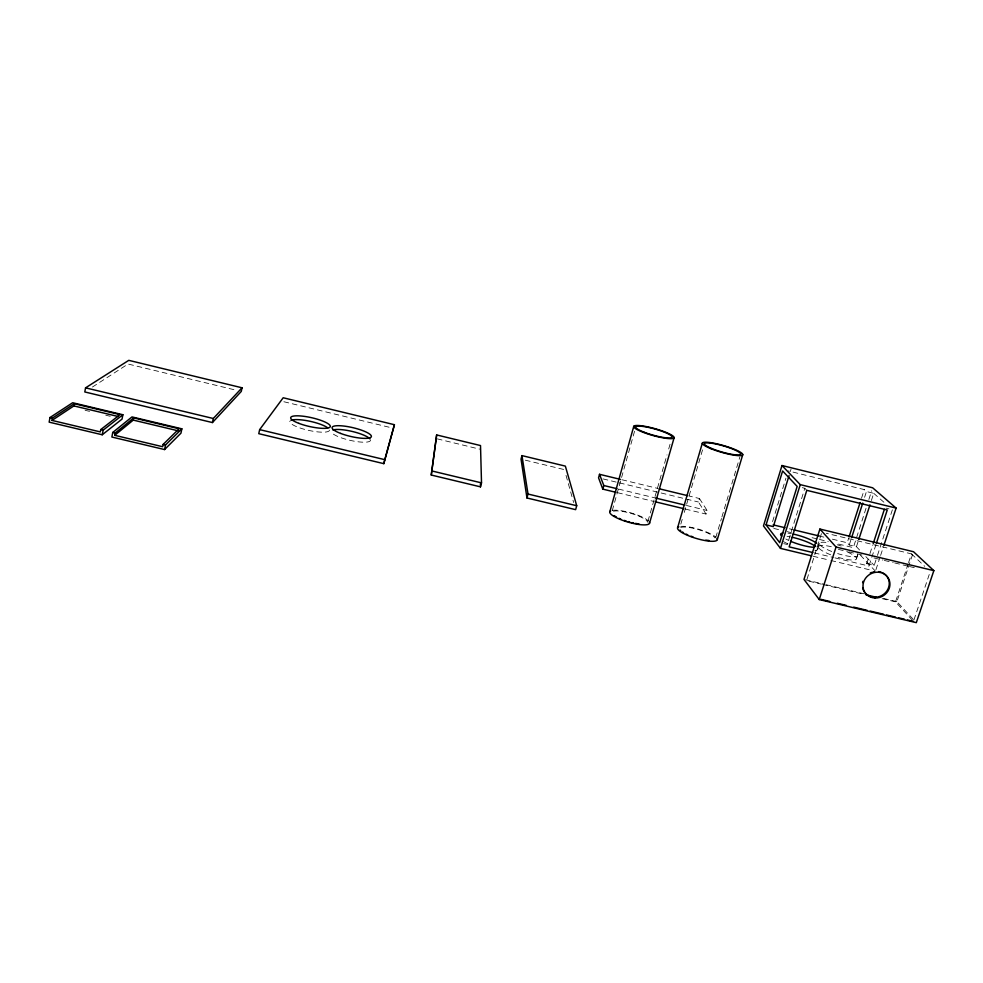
<?xml version="1.0" encoding="UTF-8"?>
<svg xmlns="http://www.w3.org/2000/svg" width="983" height="983" viewBox="0 0 983 983"><rect width="100%" height="100%" fill="white"/><g stroke="black" fill="none" stroke-linecap="round" stroke-linejoin="round"><path stroke-width="0.74" stroke-dasharray="4.92 3.69" d="M634.551 431.279L611.819 512.241A18.603 4.362 16 0 1 630.349 513.2A18.603 4.362 16 0 1 647.576 522.243M647.944 521.236L667.002 454.871M668.698 448.973L670.811 441.6M680.814 524.123L682.534 518.274M684.242 512.426L703.496 446.638M699.478 498.528L707.072 510.46L706.015 514.048L698.458 502.006L699.478 498.528L689.034 495.997M715.759 537.517L721.461 518.483M721.903 517.009L739.867 456.972M772.564 521.604L785.945 478.168M790.307 471.557L791.057 469.137M802.275 487.666L804.819 488.293L787.309 544.508L780.981 542.972M821.444 533.634L806.564 580.609L821.395 584.148M830.66 554.781A20.053 4.19 17.8 0 1 818.335 546.708L819.38 543.427M817.709 549.337L818.753 546.069M859.584 550.013L856.451 546.708L849.263 544.975L847.199 542.763L848.575 538.451M861.513 498.209L864.278 489.595L788.169 470.931M849.263 544.975L851.118 539.2M864.598 497.312L866.465 491.537L864.278 489.595M866.048 508.223L853.33 547.642L837.123 543.734M868.874 499.462L871.7 490.701M856.451 546.708L858.319 540.933M871.38 500.531L873.715 493.306L866.465 491.537M856.574 558.7L857.631 555.444M876 544.496L868.972 566.061L866.674 563.615L869.476 555.026M869.943 553.601L872.732 545.024M866.674 563.615L874.194 565.422L876.996 556.845M877.463 555.42L892.417 509.698L886.101 508.162M875.914 569.771L880.141 556.857M880.608 555.432L883.434 546.818M912.47 620.285L895.513 601.854L908.095 564.058M908.575 562.608L911.474 553.884L826.298 533.278M913.232 619.327L896.889 601.621L913.502 551.721M913.944 619.941L930.25 571.516M92.427 387.032L128.048 364.029L236.792 390.349M805.458 579.773L824.626 584.357M826.101 584.713L864.45 593.867M883.619 598.45L896.889 601.621M822.869 584.504L864.389 594.42M882.181 598.659L895.513 601.854M85.116 410.292L89.551 411.349M105.783 415.219L110.219 416.276M789.447 528.793L792.409 529.518M819.06 535.956L824.983 537.394M832.392 539.176L847.199 542.763M618.553 489.079L655.44 497.988M686.417 505.471L707.072 510.46M773.781 528.436L781.153 530.206M787.039 531.631L791.462 532.7M812.081 537.689L817.979 539.102M819.453 539.458L828.288 541.596M617.545 492.692L654.408 501.588M685.372 509.071L706.015 514.048M838.401 549.362L847.297 551.5M848.771 551.856L862.103 555.076M873.961 557.939L882.845 560.077M884.331 560.433L893.215 562.583M894.702 562.94L908.034 566.159M909.508 566.515L915.443 567.941M814.28 552.901L833.498 557.521M834.972 557.877L868.972 566.061M813.113 556.231L829.431 560.15M830.918 560.507L872.474 570.496M621.907 479.741L657.701 488.416M603.021 478.905L617.938 482.518M619.425 482.874L659.691 492.618M661.178 492.987L698.458 502.006M283.878 401.74L390.583 427.568M437.226 438.86L479.593 449.12M525.364 460.191L564.402 469.641M873.715 493.306L885.818 503.91M911.474 553.884L924.733 566.331M804.819 488.293L806.785 490.333M865.851 556.611L874.194 565.422M860.358 555.137L875.435 571.209M566.011 475.354L573.63 502.51M818.139 544.521A19.967 4.202 17.4 0 1 817.475 547.039M788.87 540.515A19.967 4.202 17.4 0 1 785.81 539.003M788.01 533.167A19.967 4.202 17.4 0 1 791.364 533.695M857.323 554.449A20.065 4.153 17.7 0 1 837.651 553.576M831.716 551.488A20.065 4.153 17.7 0 1 819.466 544.164A20.065 4.153 17.7 0 1 827.969 542.653M837.233 544.766A20.065 4.153 17.7 0 1 841.178 546.007M817.106 547.777A19.955 4.239 17.5 0 1 814.588 550.603M787.838 543.82A19.955 4.239 17.5 0 1 783.476 541.547M787.014 536.399A19.955 4.239 17.5 0 1 790.357 536.915M847.543 552.09A20.053 4.19 17.8 0 1 855.738 559.622A20.053 4.19 17.8 0 1 836.594 556.87M818.335 546.708A20.053 4.19 17.8 0 1 832.318 546.941M680.727 526.384A20.729 4.768 16.7 0 1 699.232 529.382A20.729 4.768 16.7 0 1 715.808 537.111M680.703 527.466A18.652 4.288 16.7 0 1 699.06 529.812A18.652 4.288 16.7 0 1 715.034 537.971M612.397 510.374A20.68 4.841 16 0 1 631.455 513.028A20.68 4.841 16 0 1 648.424 520.929M329.452 430.112A20.274 4.583 12.6 0 1 308.293 430.296A20.274 4.583 12.6 0 1 290.01 421.105M370.493 440.003A20.139 4.571 13.1 0 1 351.128 440.581A20.139 4.571 13.1 0 1 331.197 431.525"/><path stroke-width="1.47" d="M431.267 475.035L436.661 434.941L480.515 445.557L481.51 482.874L480.478 486.843L431.267 475.035L436.661 434.941M49.998 417.529L49.15 422.149L102.244 434.769L122.027 419.102L122.887 414.74L72.656 402.735L49.998 417.529L52.431 418.107L74.278 403.718L120.012 414.642L100.733 429.596L100.278 431.893L52.001 420.417L52.431 418.107M52.001 420.417L73.872 405.918L74.278 403.718M85.57 387.843L84.796 391.959L212.439 422.567L241.265 391.431L242.039 387.794L128.773 360.343L85.57 387.843L213.299 418.5L242.039 387.794M102.244 434.769L103.141 430.161L122.887 414.74M112.762 432.446L111.865 437.042L164.566 449.563L180.958 433.171L181.855 428.821L131.98 416.915L112.762 432.446L115.171 433.024L133.688 417.91L179.103 428.76L163.117 444.427L162.65 446.712L114.716 435.322L115.171 433.024M114.716 435.322L133.258 420.097L133.688 417.91M164.566 449.563L165.5 444.992L181.855 428.821M212.439 422.567L213.299 418.5M259.659 429.62L258.762 433.675L383.825 463.657L394.416 424.705L283.19 397.759L259.659 429.62L384.783 459.663L394.416 424.705M383.825 463.657L384.783 459.663M521.961 455.608L521.027 459.147L526.974 497.988L575.633 509.649L576.714 505.729L565.36 466.114L521.961 455.608L528.018 494.044L526.974 497.988M620.408 479.372L599.519 474.31L598.549 477.824L602.8 489.129L616.071 492.336M602.8 489.129L603.808 485.516L599.519 474.31M609.853 511.664L633.777 426.303M649.517 523.288L674.105 437.754A20.975 3.563 15.6 0 0 644.836 426.315A20.975 3.563 15.6 0 0 642.821 432.164A20.975 3.563 15.6 0 0 674.105 437.754M677.557 527.92L702.341 443.149M717.32 539.569L742.767 454.613M883.901 545.381L896.115 508.088L872.646 487.789L781.989 465.524L763.472 525.942L780.465 548.379L811.626 555.862M766.076 524.873L782.615 470.968L797.164 486.413L779.716 542.677L766.076 524.873L773.338 526.63L789.042 475.674M780.465 548.379L800.26 484.644L781.989 465.524M819.908 529.051L803.983 579.429L819.244 599.569L916.303 622.657L933.85 570.644L913.502 551.721L819.908 529.051L836.041 547.039L933.85 570.644M819.244 599.569L836.041 547.039M849.042 537.013L860.125 502.522M851.585 537.75L862.742 503.087M858.786 539.495L869.98 504.857M873.199 543.599L884.381 509.28M876.467 543.058L887.256 509.993L806.785 490.333L789.152 546.855L812.806 552.544M820.817 599.323L829.787 601.461M837.258 603.243L846.216 605.368M853.686 607.15L867.141 610.345M870.127 611.057L883.582 614.252M886.568 614.965L895.525 617.103M898.523 617.816L904.495 619.229M907.481 619.941L913.465 621.367M100.733 429.596L103.141 430.161M163.117 444.427L165.5 444.992M432.262 471.054L481.51 482.874M528.018 494.044L576.714 505.729M865.863 594.764L876.246 597.246M73.872 405.918L118.12 416.485M133.258 420.097L178.66 430.935M773.154 524.861L784.999 527.724M793.883 529.874L819.06 535.956M603.808 485.516L617.078 488.723M655.44 497.988L684.942 505.115M655.882 501.944L683.898 508.715M659.2 488.772L687.547 495.641M800.26 484.644L896.115 508.088M480.417 483.82L480.478 486.843M882.513 572.757A13.713 12.632 -29 0 1 883.766 594.211A13.713 12.632 -29 0 1 862.644 587.994M862.607 582.649A13.713 12.632 -29 0 1 862.963 581.322M870.262 573.003A13.713 12.632 -29 0 1 871.589 572.425M872.953 571.983A13.713 12.632 -29 0 1 874.342 571.676M878.556 571.59A13.713 12.632 -29 0 1 881.247 572.241M814.44 547.322A19.967 4.202 17.4 0 1 790.59 541.277M781.657 536.19A19.967 4.202 17.4 0 1 782.923 533.019M793.183 534.064A19.967 4.202 17.4 0 1 816.726 543.243M792.175 537.283A19.955 4.239 17.5 0 1 815.693 546.487M716.988 538.438A20.729 4.768 16.7 0 1 695.608 538.242A20.729 4.768 16.7 0 1 678.86 526.777M708.964 540.478A18.652 4.288 16.7 0 1 705.831 540.122M692.917 536.853A18.652 4.288 16.7 0 1 691.11 536.202M687.731 534.813A18.652 4.288 16.7 0 1 686.195 534.113M683.517 532.688A18.652 4.288 16.7 0 1 682.399 531.987M680.691 530.673A18.652 4.288 16.7 0 1 680.113 530.058M649.394 522.206A20.68 4.841 16 0 1 627.854 522.059A20.68 4.841 16 0 1 610.713 510.877M638.925 523.902A18.603 4.362 16 0 1 635.497 523.386M633.666 523.017A18.603 4.362 16 0 1 631.786 522.6M629.894 522.12A18.603 4.362 16 0 1 627.99 521.58M626.11 521.002A18.603 4.362 16 0 1 624.266 520.388M620.789 519.073A18.603 4.362 16 0 1 619.192 518.373M616.378 516.984A18.603 4.362 16 0 1 614.142 515.608M290.993 420.355A20.274 4.583 12.6 0 1 308.945 421.068A20.274 4.583 12.6 0 1 327.769 427.863M332.893 429.989A20.139 4.571 13.1 0 1 352.627 431.549A20.139 4.571 13.1 0 1 369.952 438.922M875.079 598.008A13.737 12.656 -29 0 0 888.779 579.012A13.737 12.656 -29 0 0 865.544 578.274A13.737 12.656 -29 0 0 875.079 598.008M710.562 448.518A21.024 3.514 16.1 0 0 742.644 454.969A21.024 3.514 16.1 0 0 714.444 443.321A21.024 3.514 16.1 0 0 710.562 448.518M711.729 448.531A18.923 3.158 16.1 0 0 740.629 454.355A18.923 3.158 16.1 0 0 715.28 443.874A18.923 3.158 16.1 0 0 711.729 448.531M643.902 432.127A18.874 3.207 15.6 0 0 672.089 437.177A18.874 3.207 15.6 0 0 645.77 426.88A18.874 3.207 15.6 0 0 643.902 432.127M298.857 423.354A20.287 4.522 12.7 0 0 330.227 426.769A20.287 4.522 12.7 0 0 302.457 416.141A20.287 4.522 12.7 0 0 298.857 423.354M340.659 433.429A20.151 4.522 13.1 0 0 371.341 436.698A20.151 4.522 13.1 0 0 343.214 425.983A20.151 4.522 13.1 0 0 340.659 433.429"/></g></svg>
